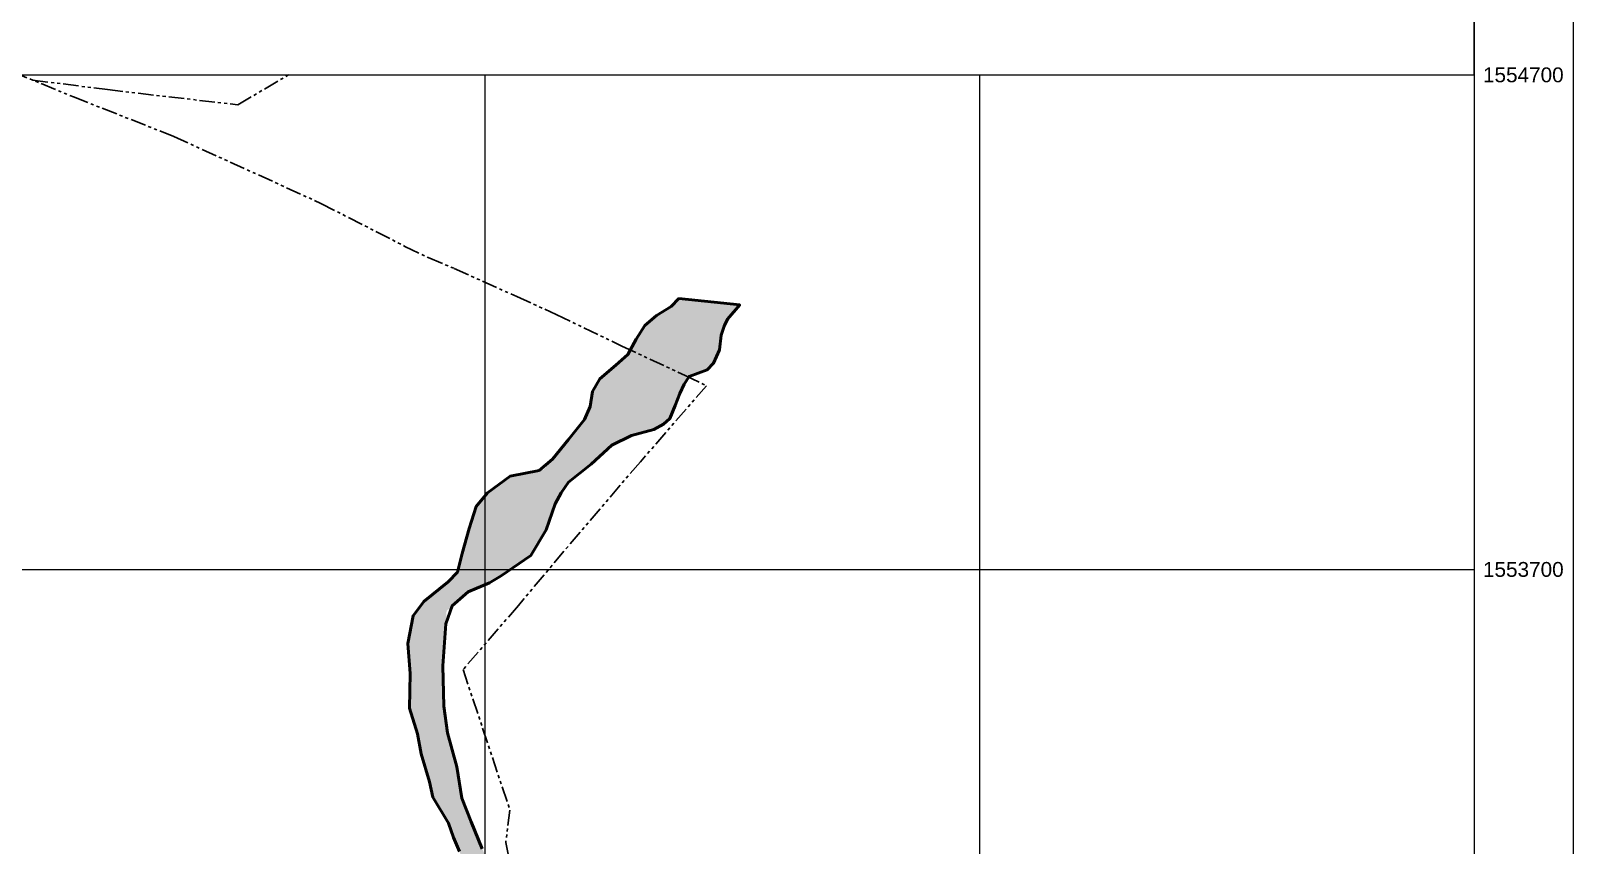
# Model space of a CAD drawing. Header units: metres. Extents: x 222800 to 230200, y 1548340 to 1564214.
# Drawn here: x 227083 to 230200, y 1553143 to 1554789 of the extents above; entities that cross this region are included whole.
import ezdxf

# ---------------------------------------------------------------- set-up
doc = ezdxf.new("R2010")
doc.units = ezdxf.units.M
doc.linetypes.add('PHANTOM2', pattern=[1.25, 0.625, -0.125, 0.125, -0.125, 0.125, -0.125])
for name, color, linetype in [('for print 2by2', 7, 'Continuous'), ('GRID', 7, 'Continuous'), ('VILLAGE BOUNDARY', 6, 'Continuous')]:
    doc.layers.add(name, color=color, linetype=linetype)
doc.layers.add('STREAM', color=141, linetype='Continuous', lineweight=0)
doc.styles.get("Standard").update_dxf_attribs({"font": 'arial.ttf'})

msp = doc.modelspace()

# ---------------------------------------------------------------- hatches: boundary and pattern name
at = {"layer": 'STREAM', "lineweight": 50}
h = msp.add_hatch(color=256, dxfattribs=at)
h.dxf.hatch_style = 1
h.paths.add_polyline_path([(228124.39309, 1553780.24447), (228145.89464, 1553842.58467), (228169.35159, 1553876.43583), (228214.8555, 1553912.67059), (228257.09879, 1553950.9604), (228296.4237, 1553970.86664), (228341.94811, 1553983.22913), (228361.46738, 1553993.77037), (228374.12844, 1554005.3657), (228385.20701, 1554031.71872), (228407.83441, 1554088.23527), (228449.90836, 1554103.91409), (228462.64711, 1554117.17141), (228474.32432, 1554144.21634), (228480.74655, 1554194.63072), (228515.50618, 1554234.92665), (228392.65297, 1554247.64948), (228376.6116, 1554231.97514), (228346.96897, 1554213.56565), (228323.73558, 1554193.5553), (228306.11027, 1554165.54087), (228289.28604, 1554134.32479), (228265.25149, 1554112.71367), (228232.40428, 1554085.49964), (228217.98363, 1554059.88643), (228210.7152, 1554013.89551), (228169.45955, 1553962.82038), (228119.65195, 1553902.13554), (228051.17763, 1553888.26843), (228005.92881, 1553854.95795), (227982.90756, 1553827.19926), (227968.61841, 1553782.78533), (227954.32934, 1553732.02653), (227944.90372, 1553694.72801), (227925.86839, 1553674.68425), (227877.24852, 1553635.51085), (227855.29119, 1553606.52251), (227844.31252, 1553550.11282), (227849.01764, 1553489.78578), (227847.92254, 1553419.23567), (227864.29023, 1553367.84194), (227871.30495, 1553327.34988), (227888.452, 1553270.50529), (227895.46672, 1553239.35759), (227927.01599, 1553187.0355), (227936.75908, 1553157.9133), (227949.17147, 1553129.48191), (227959.16185, 1553099.23575), (227978.84002, 1553067.20836), (227987.51653, 1553043.92819), (228000.22655, 1553024.1753), (228004.67158, 1552969.77392), (227987.51653, 1552918.3563), (227970.94981, 1552875.15889), (227955.63158, 1552807.28855), (227889.54483, 1552791.18374), (227834.51527, 1552800.34685), (227796.15106, 1552819.16282), (227780.80539, 1552820.55658), (227745.23135, 1552822.64723), (227720.12021, 1552805.92195), (227711.74991, 1552775.25891), (227642.39422, 1552737.36507), (227588.28696, 1552752.95853), (227618.20404, 1552657.97216), (227667.0253, 1552670.0501), (227684.5667, 1552688.27773), (227710.85301, 1552718.08872), (227750.63768, 1552735.83338), (227818.12962, 1552746.48019), (227918.30186, 1552737.96275), (227983.76169, 1552750.72521), (228008.31662, 1552769.13573), (228018.17743, 1552805.40794), (228011.61843, 1552860.1716), (228027.57769, 1552904.46178), (228042.09712, 1552927.58079), (228047.20015, 1552947.30595), (228050.3217, 1552990.35168), (228042.82888, 1553034.26888), (228027.6838, 1553071.01354), (228007.93335, 1553103.54013), (227995.1838, 1553135.35437), (227972.95027, 1553189.98765), (227953.48377, 1553237.82167), (227943.75406, 1553300.99311), (227925.10088, 1553369.86516), (227917.71396, 1553423.47881), (227915.26603, 1553505.00153), (227922.90057, 1553616.07506), (227966.27384, 1553654.96396), (228009.78602, 1553673.00896), (228033.59453, 1553686.95281), (228093.00437, 1553728.25333)])

# ---------------------------------------------------------------- linework, layer by layer
at = {"layer": 'for print 2by2', "color": 7}
msp.add_lwpolyline([(230000, 1555700), (227000, 1555700), (227000, 1554700), (230000, 1554700)], close=True, dxfattribs=at)
at = {"layer": 'GRID', "linetype": 'Continuous'}
for p, q in [((230200, 1563900), (230200, 1548339.58242)), ((230000, 1559700), (230000, 1550700))]:
    msp.add_line(p, q, dxfattribs=at)
at = {"layer": 'GRID', "color": 254, "linetype": 'Continuous'}
for p, q in [((223000, 1554700), (230000, 1554700)), ((223000, 1554700), (230000, 1554700)), ((228000, 1554700), (228000, 1550700)), ((229000, 1554700), (229000, 1550700)), ((223000, 1553700), (230000, 1553700))]:
    msp.add_line(p, q, dxfattribs=at)
at = {"layer": 'GRID', "linetype": 'Continuous'}
for points in [[(222800, 1563900), (230200, 1563900), (230200, 1548339.58242), (222800, 1548339.58242)], [(223000, 1550700), (223000, 1563700), (230000, 1563700), (230000, 1550700)], [(223000, 1550700), (223000, 1563700), (230000, 1563700), (230000, 1550700)]]:
    msp.add_lwpolyline(points, close=True, dxfattribs=at)
at = {"layer": 'STREAM', "lineweight": 50}
msp.add_lwpolyline([(227995.1838, 1553135.35437), (227972.95027, 1553189.98765), (227953.48377, 1553237.82167), (227943.75406, 1553300.99311), (227925.10088, 1553369.86516), (227917.71396, 1553423.47881), (227915.26603, 1553505.00153), (227921.11974, 1553590.16607), (227934.25552, 1553626.25603), (227966.27384, 1553654.96396), (228009.78602, 1553673.00896), (228033.59453, 1553686.95281), (228093.00437, 1553728.25333), (228124.39309, 1553780.24447), (228142.48391, 1553832.69582), (228154.64647, 1553855.2146), (228169.35159, 1553876.43583), (228214.8555, 1553912.67059), (228257.09879, 1553950.9604), (228296.4237, 1553970.86664), (228341.94811, 1553983.22913), (228361.46738, 1553993.77037), (228374.12844, 1554005.3657), (228385.20701, 1554031.71872), (228394.70283, 1554055.43646), (228403.14354, 1554074.93768), (228413.16699, 1554090.22245), (228449.90836, 1554103.91409), (228462.64711, 1554117.17141), (228474.32432, 1554144.21634), (228478.03975, 1554173.38241), (228483.8784, 1554191.94268), (228490.77858, 1554206.26059), (228515.50618, 1554234.92665), (228392.65297, 1554247.64948), (228376.6116, 1554231.97514), (228346.96897, 1554213.56565), (228323.73558, 1554193.5553), (228306.11027, 1554165.54087), (228289.28604, 1554134.32479), (228265.25149, 1554112.71367), (228232.40428, 1554085.49964), (228217.98363, 1554059.88643), (228213.17672, 1554029.47077), (228201.96057, 1554003.05715), (228169.45955, 1553962.82038), (228136.91212, 1553923.16508), (228109.92167, 1553900.16501), (228051.17763, 1553888.26843), (228005.92881, 1553854.95795), (227982.90756, 1553827.19926), (227968.61841, 1553782.78533), (227954.32934, 1553732.02653), (227944.90372, 1553694.72801), (227925.86839, 1553674.68425), (227877.24852, 1553635.51085), (227855.29119, 1553606.52251), (227844.31252, 1553550.11282), (227849.01764, 1553489.78578), (227847.92254, 1553419.23567), (227864.29023, 1553367.84194), (227871.30495, 1553327.34988), (227888.452, 1553270.50529), (227895.46672, 1553239.35759), (227927.01599, 1553187.0355), (227936.75908, 1553157.9133), (227949.17147, 1553129.48191)], dxfattribs=at)
at = {"layer": 'VILLAGE BOUNDARY', "linetype": 'PHANTOM2', "lineweight": 30, "ltscale": 50}
for points in [[(226872.78624, 1554778.12139), (227168.88508, 1554655.29436), (227371.79226, 1554575.29373), (227668.85492, 1554440.2505), (227838.80724, 1554353.24585), (227885.66946, 1554330.69059), (227938.53233, 1554308.42084), (228064.59882, 1554251.66636), (228144.32748, 1554215.80256), (228276.9124, 1554151.46938), (228405.07332, 1554092.05637), (228448.08228, 1554071.57907), (228314.58457, 1553917.73004), (228160.13816, 1553737.09793), (228068.15674, 1553627.15577), (227956.27455, 1553497.4196), (228051.02212, 1553213.45272), (228042.46076, 1553148.14538), (228094.77947, 1552884.65415)], [(227086.25238, 1554689.57186), (227237.25982, 1554670.12548), (227500.97735, 1554639.40488), (227603.19963, 1554700)]]:
    msp.add_lwpolyline(points, dxfattribs=at)

# ---------------------------------------------------------------- texts
at = {"layer": 'GRID', "color": 242, "linetype": 'Continuous'}
for s, p in [('1554700', (230017.69555, 1554685.03652)), ('1553700', (230017.69555, 1553685.03652))]:
    msp.add_text(s, height=30, dxfattribs=at).set_placement(p)

doc.saveas('drawing.dxf')
